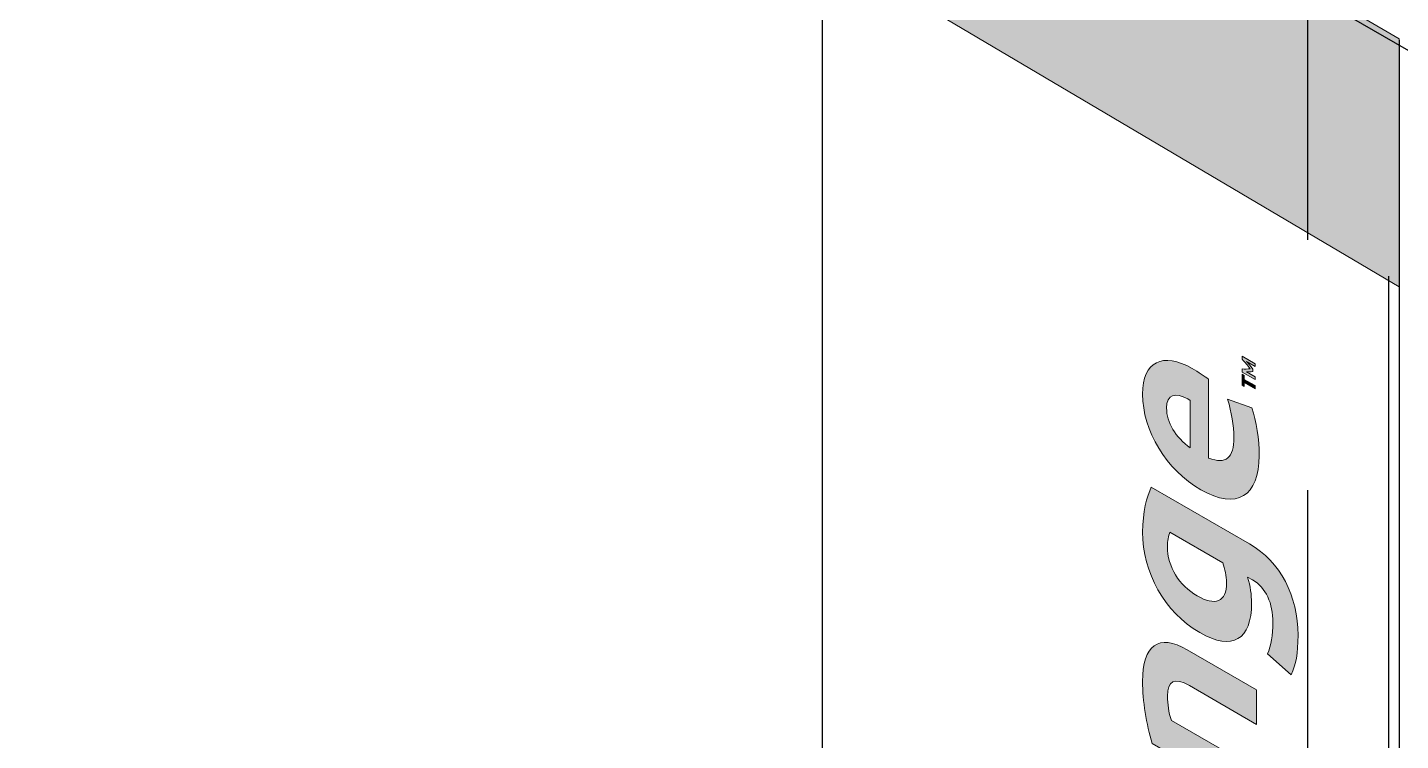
# Model space of a CAD drawing. Extents: x -1140 to 5605, y -816 to 2382.
# Drawn here: x 3207.38 to 3256.77, y 253.09 to 278.73 of the extents above; entities that cross this region are included whole.
import ezdxf

# ---------------------------------------------------------------- set-up
doc = ezdxf.new("R2010")
doc.units = 0
doc.header["$MEASUREMENT"] = 0
doc.linetypes.add('AI-Linetype-60', pattern=[27, 18, -9])
doc.layers.add('G-ANNO-TTLB', color=7, linetype='Continuous', lineweight=0)
doc.layers.add('TYVEK', color=7, linetype='Continuous', lineweight=0)

# ---------------------------------------------------------------- blocks, each defined once
blk = doc.blocks.new('Block_282')
at = {"layer": 'TYVEK', "color": 2, "lineweight": 25, "true_color": 0xffff00}
blk.add_lwpolyline([(3256.147, 259.645)], dxfattribs=at)
blk = doc.blocks.new('Block_287')
at = {"layer": 'TYVEK', "true_color": 0x18467f, "transparency": 33554687}
h = blk.add_hatch(color=156, dxfattribs=at)
h.dxf.hatch_style = 2
edge = h.paths.add_edge_path()
edge.add_spline(control_points=[(3251.067, 266.913), (3251.067, 266.913), (3251.539, 266.64), (3251.539, 266.64), (3251.539, 266.64), (3251.539, 266.539), (3251.539, 266.539), (3251.539, 266.539), (3251.314, 266.669), (3251.314, 266.669), (3251.284, 266.686), (3251.255, 266.704), (3251.227, 266.724), (3251.301, 266.642), (3251.377, 266.551), (3251.457, 266.445), (3251.457, 266.445), (3251.457, 266.358), (3251.457, 266.358), (3251.376, 266.346), (3251.3, 266.341), (3251.226, 266.344), (3251.252, 266.333), (3251.283, 266.318), (3251.314, 266.3), (3251.314, 266.3), (3251.539, 266.17), (3251.539, 266.17), (3251.539, 266.17), (3251.539, 266.068), (3251.539, 266.068), (3251.539, 266.068), (3251.067, 266.34), (3251.067, 266.34), (3251.067, 266.34), (3251.067, 266.454), (3251.067, 266.454), (3251.172, 266.443), (3251.26, 266.443), (3251.361, 266.458), (3251.26, 266.588), (3251.172, 266.689), (3251.067, 266.799), (3251.067, 266.799), (3251.067, 266.913), (3251.067, 266.913)], knot_values=[0, 0, 0, 0, 1, 1, 1, 2, 2, 2, 3, 3, 3, 4, 4, 4, 5, 5, 5, 6, 6, 6, 7, 7, 7, 8, 8, 8, 9, 9, 9, 10, 10, 10, 11, 11, 11, 12, 12, 12, 13, 13, 13, 14, 14, 14, 15, 15, 15, 15], degree=3, periodic=0)
h = blk.add_hatch(color=156, dxfattribs=at)
h.dxf.hatch_style = 2
h.paths.add_polyline_path([(3251.149, 265.965), (3251.149, 265.821), (3251.067, 265.869), (3251.067, 266.267), (3251.149, 266.219), (3251.149, 266.076), (3251.539, 265.85), (3251.539, 265.74)])
at = {"layer": 'TYVEK'}
blk.add_lwpolyline([(3251.149, 265.965), (3251.149, 265.821), (3251.067, 265.869), (3251.067, 266.267), (3251.149, 266.219), (3251.149, 266.076), (3251.539, 265.85), (3251.539, 265.74)], close=True, dxfattribs=at)
blk.add_open_spline([(3251.067, 266.913), (3251.067, 266.913), (3251.539, 266.64), (3251.539, 266.64), (3251.539, 266.64), (3251.539, 266.539), (3251.539, 266.539), (3251.539, 266.539), (3251.314, 266.669), (3251.314, 266.669), (3251.284, 266.686), (3251.255, 266.704), (3251.227, 266.724), (3251.301, 266.642), (3251.377, 266.551), (3251.457, 266.445), (3251.457, 266.445), (3251.457, 266.358), (3251.457, 266.358), (3251.376, 266.346), (3251.3, 266.341), (3251.226, 266.344), (3251.252, 266.333), (3251.283, 266.318), (3251.314, 266.3), (3251.314, 266.3), (3251.539, 266.17), (3251.539, 266.17), (3251.539, 266.17), (3251.539, 266.068), (3251.539, 266.068), (3251.539, 266.068), (3251.067, 266.34), (3251.067, 266.34), (3251.067, 266.34), (3251.067, 266.454), (3251.067, 266.454), (3251.172, 266.443), (3251.26, 266.443), (3251.361, 266.458), (3251.26, 266.588), (3251.172, 266.689), (3251.067, 266.799), (3251.067, 266.799), (3251.067, 266.913), (3251.067, 266.913)], degree=3, knots=[0, 0, 0, 0, 1, 1, 1, 2, 2, 2, 3, 3, 3, 4, 4, 4, 5, 5, 5, 6, 6, 6, 7, 7, 7, 8, 8, 8, 9, 9, 9, 10, 10, 10, 11, 11, 11, 12, 12, 12, 13, 13, 13, 14, 14, 14, 15, 15, 15, 15], dxfattribs=at)
blk = doc.blocks.new('Block_288')
at = {"layer": 'TYVEK', "true_color": 0x18467f, "transparency": 33554687}
h = blk.add_hatch(color=156, dxfattribs=at)
h.dxf.hatch_style = 2
edge = h.paths.add_edge_path()
edge.add_spline(control_points=[(3249.207, 263.61), (3249.207, 263.61), (3249.207, 265.317), (3249.207, 265.317), (3249.207, 265.317), (3249.113, 265.371), (3249.113, 265.371), (3248.674, 265.625), (3248.353, 265.541), (3248.353, 265.047), (3248.353, 264.525), (3248.674, 263.998), (3249.207, 263.61)], knot_values=[0, 0, 0, 0, 1, 1, 1, 2, 2, 2, 3, 3, 3, 4, 4, 4, 4], degree=3, periodic=0)
edge = h.paths.add_edge_path()
edge.add_spline(control_points=[(3251.418, 265.056), (3251.575, 264.57), (3251.685, 263.923), (3251.685, 263.33), (3251.685, 261.883), (3250.885, 261.356), (3249.584, 262.107), (3248.337, 262.827), (3247.49, 264.223), (3247.49, 265.545), (3247.49, 266.722), (3248.22, 267.074), (3249.27, 266.467), (3249.505, 266.331), (3249.709, 266.196), (3249.866, 266.087), (3249.866, 266.087), (3249.866, 263.247), (3249.866, 263.247), (3250.493, 263.002), (3250.775, 263.262), (3250.775, 263.981), (3250.775, 264.421), (3250.689, 264.893), (3250.548, 265.361), (3250.548, 265.361), (3251.418, 265.056), (3251.418, 265.056)], knot_values=[0, 0, 0, 0, 1, 1, 1, 2, 2, 2, 3, 3, 3, 4, 4, 4, 5, 5, 5, 6, 6, 6, 7, 7, 7, 8, 8, 8, 9, 9, 9, 9], degree=3, periodic=0)
h = blk.add_hatch(color=156, dxfattribs=at)
h.dxf.hatch_style = 2
edge = h.paths.add_edge_path()
edge.add_spline(control_points=[(3250.509, 258.76), (3250.509, 259.012), (3250.454, 259.25), (3250.375, 259.484), (3250.375, 259.484), (3248.47, 260.584), (3248.47, 260.584), (3248.423, 260.44), (3248.384, 260.265), (3248.384, 260.068), (3248.384, 259.331), (3248.808, 258.664), (3249.45, 258.293), (3250.101, 257.917), (3250.509, 258.068), (3250.509, 258.76)], knot_values=[0, 0, 0, 0, 1, 1, 1, 2, 2, 2, 3, 3, 3, 4, 4, 4, 5, 5, 5, 5], degree=3, periodic=0)
edge = h.paths.add_edge_path()
edge.add_spline(control_points=[(3253.08, 256.88), (3253.08, 256.197), (3253.01, 255.833), (3252.837, 255.448), (3252.837, 255.448), (3251.983, 256.202), (3251.983, 256.202), (3252.116, 256.502), (3252.179, 256.879), (3252.179, 257.329), (3252.179, 258.021), (3251.928, 258.588), (3251.449, 258.864), (3251.449, 258.864), (3251.269, 258.968), (3251.269, 258.968), (3251.363, 258.635), (3251.41, 258.32), (3251.41, 258.042), (3251.41, 256.712), (3250.728, 256.288), (3249.544, 256.971), (3248.282, 257.7), (3247.49, 259.137), (3247.49, 260.584), (3247.49, 261.293), (3247.647, 261.886), (3247.804, 262.2), (3247.804, 262.2), (3251.34, 260.158), (3251.34, 260.158), (3252.445, 259.52), (3253.08, 258.282), (3253.08, 256.88)], knot_values=[0, 0, 0, 0, 1, 1, 1, 2, 2, 2, 3, 3, 3, 4, 4, 4, 5, 5, 5, 6, 6, 6, 7, 7, 7, 8, 8, 8, 9, 9, 9, 10, 10, 10, 11, 11, 11, 11], degree=3, periodic=0)
h = blk.add_hatch(color=156, dxfattribs=at)
h.dxf.hatch_style = 2
edge = h.paths.add_edge_path()
edge.add_spline(control_points=[(3251.591, 250.811), (3251.591, 250.811), (3247.835, 252.979), (3247.835, 252.979), (3247.624, 253.667), (3247.49, 254.517), (3247.49, 255.209), (3247.49, 256.521), (3248.055, 256.95), (3249.098, 256.348), (3249.098, 256.348), (3251.591, 254.909), (3251.591, 254.909), (3251.591, 254.909), (3251.591, 253.669), (3251.591, 253.669), (3251.591, 253.669), (3249.176, 255.063), (3249.176, 255.063), (3248.635, 255.375), (3248.384, 255.232), (3248.384, 254.684), (3248.384, 254.397), (3248.431, 254.1), (3248.525, 253.812), (3248.525, 253.812), (3251.591, 252.042), (3251.591, 252.042), (3251.591, 252.042), (3251.591, 250.811), (3251.591, 250.811)], knot_values=[0, 0, 0, 0, 1, 1, 1, 2, 2, 2, 3, 3, 3, 4, 4, 4, 5, 5, 5, 6, 6, 6, 7, 7, 7, 8, 8, 8, 9, 9, 9, 10, 10, 10, 10], degree=3, periodic=0)
at = {"layer": 'TYVEK'}
for points, knots in [([(3251.418, 265.056), (3251.575, 264.57), (3251.685, 263.923), (3251.685, 263.33), (3251.685, 261.883), (3250.885, 261.356), (3249.584, 262.107), (3248.337, 262.827), (3247.49, 264.223), (3247.49, 265.545), (3247.49, 266.722), (3248.22, 267.074), (3249.27, 266.467), (3249.505, 266.331), (3249.709, 266.196), (3249.866, 266.087), (3249.866, 266.087), (3249.866, 263.247), (3249.866, 263.247), (3250.493, 263.002), (3250.775, 263.262), (3250.775, 263.981), (3250.775, 264.421), (3250.689, 264.893), (3250.548, 265.361), (3250.548, 265.361), (3251.418, 265.056), (3251.418, 265.056)], [0, 0, 0, 0, 1, 1, 1, 2, 2, 2, 3, 3, 3, 4, 4, 4, 5, 5, 5, 6, 6, 6, 7, 7, 7, 8, 8, 8, 9, 9, 9, 9]), ([(3249.207, 263.61), (3249.207, 263.61), (3249.207, 265.317), (3249.207, 265.317), (3249.207, 265.317), (3249.113, 265.371), (3249.113, 265.371), (3248.674, 265.625), (3248.353, 265.541), (3248.353, 265.047), (3248.353, 264.525), (3248.674, 263.998), (3249.207, 263.61)], [0, 0, 0, 0, 1, 1, 1, 2, 2, 2, 3, 3, 3, 4, 4, 4, 4]), ([(3253.08, 256.88), (3253.08, 256.197), (3253.01, 255.833), (3252.837, 255.448), (3252.837, 255.448), (3251.983, 256.202), (3251.983, 256.202), (3252.116, 256.502), (3252.179, 256.879), (3252.179, 257.329), (3252.179, 258.021), (3251.928, 258.588), (3251.449, 258.864), (3251.449, 258.864), (3251.269, 258.968), (3251.269, 258.968), (3251.363, 258.635), (3251.41, 258.32), (3251.41, 258.042), (3251.41, 256.712), (3250.728, 256.288), (3249.544, 256.971), (3248.282, 257.7), (3247.49, 259.137), (3247.49, 260.584), (3247.49, 261.293), (3247.647, 261.886), (3247.804, 262.2), (3247.804, 262.2), (3251.34, 260.158), (3251.34, 260.158), (3252.445, 259.52), (3253.08, 258.282), (3253.08, 256.88)], [0, 0, 0, 0, 1, 1, 1, 2, 2, 2, 3, 3, 3, 4, 4, 4, 5, 5, 5, 6, 6, 6, 7, 7, 7, 8, 8, 8, 9, 9, 9, 10, 10, 10, 11, 11, 11, 11]), ([(3250.509, 258.76), (3250.509, 259.012), (3250.454, 259.25), (3250.375, 259.484), (3250.375, 259.484), (3248.47, 260.584), (3248.47, 260.584), (3248.423, 260.44), (3248.384, 260.265), (3248.384, 260.068), (3248.384, 259.331), (3248.808, 258.664), (3249.45, 258.293), (3250.101, 257.917), (3250.509, 258.068), (3250.509, 258.76)], [0, 0, 0, 0, 1, 1, 1, 2, 2, 2, 3, 3, 3, 4, 4, 4, 5, 5, 5, 5]), ([(3251.591, 250.811), (3251.591, 250.811), (3247.835, 252.979), (3247.835, 252.979), (3247.624, 253.667), (3247.49, 254.517), (3247.49, 255.209), (3247.49, 256.521), (3248.055, 256.95), (3249.098, 256.348), (3249.098, 256.348), (3251.591, 254.909), (3251.591, 254.909), (3251.591, 254.909), (3251.591, 253.669), (3251.591, 253.669), (3251.591, 253.669), (3249.176, 255.063), (3249.176, 255.063), (3248.635, 255.375), (3248.384, 255.232), (3248.384, 254.684), (3248.384, 254.397), (3248.431, 254.1), (3248.525, 253.812), (3248.525, 253.812), (3251.591, 252.042), (3251.591, 252.042), (3251.591, 252.042), (3251.591, 250.811), (3251.591, 250.811)], [0, 0, 0, 0, 1, 1, 1, 2, 2, 2, 3, 3, 3, 4, 4, 4, 5, 5, 5, 6, 6, 6, 7, 7, 7, 8, 8, 8, 9, 9, 9, 10, 10, 10, 10])]:
    blk.add_open_spline(points, degree=3, knots=knots, dxfattribs=at)
blk = doc.blocks.new('Block_286')
at = {"layer": 'TYVEK'}
for name in ['Block_288', 'Block_287']:
    blk.add_blockref(name, (0, 0), dxfattribs=at)
blk = doc.blocks.new('Block_284')
at = {"layer": 'TYVEK'}
blk.add_blockref('Block_286', (0, 0), dxfattribs=at)

msp = doc.modelspace()

# ---------------------------------------------------------------- hatches: boundary and pattern name
at = {"layer": 'G-ANNO-TTLB', "true_color": 0xff00ff, "transparency": 33554687}
h = msp.add_hatch(color=6, dxfattribs=at)
edge = h.paths.add_edge_path()
edge.add_spline(control_points=[(5285.56, -733.232), (5285.56, -733.232), (2356.042, -733.232), (2356.042, -733.232), (2356.042, -733.232), (2356.042, 1723.768), (2356.042, 1723.768), (2356.042, 1723.768), (5285.56, 1723.768), (5285.56, 1723.768), (5285.56, 1723.768), (5285.56, -733.232), (5285.56, -733.232)], knot_values=[0, 0, 0, 0, 1, 1, 1, 2, 2, 2, 3, 3, 3, 4, 4, 4, 4], degree=3, periodic=0)
edge = h.paths.add_edge_path()
edge.add_spline(control_points=[(2365.042, 1714.768), (2365.042, 1714.768), (2365.042, -724.232), (2365.042, -724.232), (2365.042, -724.232), (5276.56, -724.232), (5276.56, -724.232), (5276.56, -724.232), (5276.56, 1714.768), (5276.56, 1714.768), (5276.56, 1714.768), (2365.042, 1714.768), (2365.042, 1714.768)], knot_values=[0, 0, 0, 0, 1, 1, 1, 2, 2, 2, 3, 3, 3, 4, 4, 4, 4], degree=3, periodic=0)
edge.add_line((2365.042, 1714.768), (2365.042, 1714.768))
at = {"layer": 'TYVEK', "true_color": 0x000000, "transparency": 33554457}
h = msp.add_hatch(color=18, dxfattribs=at)
h.dxf.hatch_style = 2
h.paths.add_polyline_path([(3256.716, 269.403), (3231.258, 284.465), (3231.258, 293.16), (3256.716, 278.329)])

# ---------------------------------------------------------------- linework, layer by layer
at = {"layer": 'G-ANNO-TTLB'}
for points in [[(5285.56, -733.232), (5285.56, -733.232), (2356.042, -733.232), (2356.042, -733.232), (2356.042, -733.232), (2356.042, 1723.768), (2356.042, 1723.768), (2356.042, 1723.768), (5285.56, 1723.768), (5285.56, 1723.768), (5285.56, 1723.768), (5285.56, -733.232), (5285.56, -733.232)], [(2365.042, 1714.768), (2365.042, 1714.768), (2365.042, -724.232), (2365.042, -724.232), (2365.042, -724.232), (5276.56, -724.232), (5276.56, -724.232), (5276.56, -724.232), (5276.56, 1714.768), (5276.56, 1714.768), (5276.56, 1714.768), (2365.042, 1714.768), (2365.042, 1714.768)]]:
    msp.add_open_spline(points, degree=3, knots=[0, 0, 0, 0, 1, 1, 1, 2, 2, 2, 3, 3, 3, 4, 4, 4, 4], dxfattribs=at)
at = {"layer": 'TYVEK', "color": 1, "lineweight": 25, "true_color": 0xff0000}
msp.add_line((3365.315, 215.327), (3231.258, 292.807), dxfattribs=at)
at = {"layer": 'TYVEK', "color": 3, "lineweight": 25, "true_color": 0x00ff00}
msp.add_line((3256.729, 106.214), (3256.729, 278.275), dxfattribs=at)
at = {"layer": 'TYVEK'}
msp.add_lwpolyline([(3256.716, 269.403), (3231.258, 284.465), (3231.258, 293.16), (3256.716, 278.329)], close=True, dxfattribs=at)
at = {"layer": 'TYVEK', "color": 18, "linetype": 'AI-Linetype-60', "lineweight": 25, "true_color": 0x000000}
msp.add_lwpolyline([(3253.436, 82.091), (3253.436, 285.229), (3343.994, 233.19), (3345.75, 27.288)], dxfattribs=at)
at = {"layer": 'TYVEK', "color": 1, "lineweight": 25, "true_color": 0xff0000}
msp.add_lwpolyline([(3235.96, 281.819), (3235.96, 84.252), (3256.348, 72.527), (3256.348, 269.784)], dxfattribs=at)

# ---------------------------------------------------------------- block references
at = {"layer": 'TYVEK'}
for name in ['Block_284', 'Block_282']:
    msp.add_blockref(name, (0, 0), dxfattribs=at)

doc.saveas('drawing.dxf')
